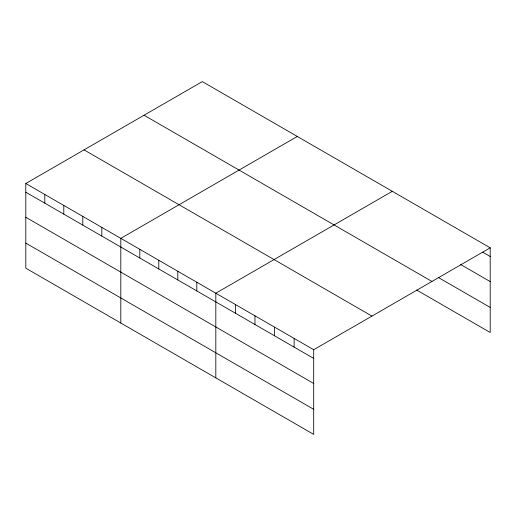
<?xml version="1.0" encoding="UTF-8"?>
<svg xmlns="http://www.w3.org/2000/svg" width="516" height="516" viewBox="0 0 516 516"><rect width="100%" height="100%" fill="white"/><g stroke="black" fill="none" stroke-linecap="round" stroke-linejoin="round"><path stroke-width="0.77" d="M313.702 383.485L313.702 349.725L25.8 183.502L25.8 268.178L313.702 434.395L313.702 383.485L25.8 217.268M416.618 290.011L490.2 332.498L490.2 247.822L202.298 81.605L25.8 183.502M297.306 136.456L120.809 238.36L120.809 323.029M392.315 191.307L215.817 293.211L215.817 377.88M313.702 349.725L490.2 247.822M482.776 252.221L490.2 256.51M460.498 264.437L490.2 281.588M438.219 277.408L490.2 307.42M144.054 115.229L431.957 281.452M84.044 149.879L371.946 316.095M25.8 192.191L313.702 358.407M25.8 243.1L313.702 409.317M294.126 338.419L294.126 347.107M274.551 327.118L274.551 335.806M254.969 315.818L254.969 324.5M235.393 304.511L235.393 313.199M196.815 282.239L196.815 290.927M177.814 271.268L177.814 279.956M158.812 260.296L158.812 268.984M139.81 249.325L139.81 258.013M101.807 227.388L101.807 236.07M82.805 216.417L82.805 225.099M63.803 205.445L63.803 214.134M44.802 194.474L44.802 203.162"/></g></svg>
